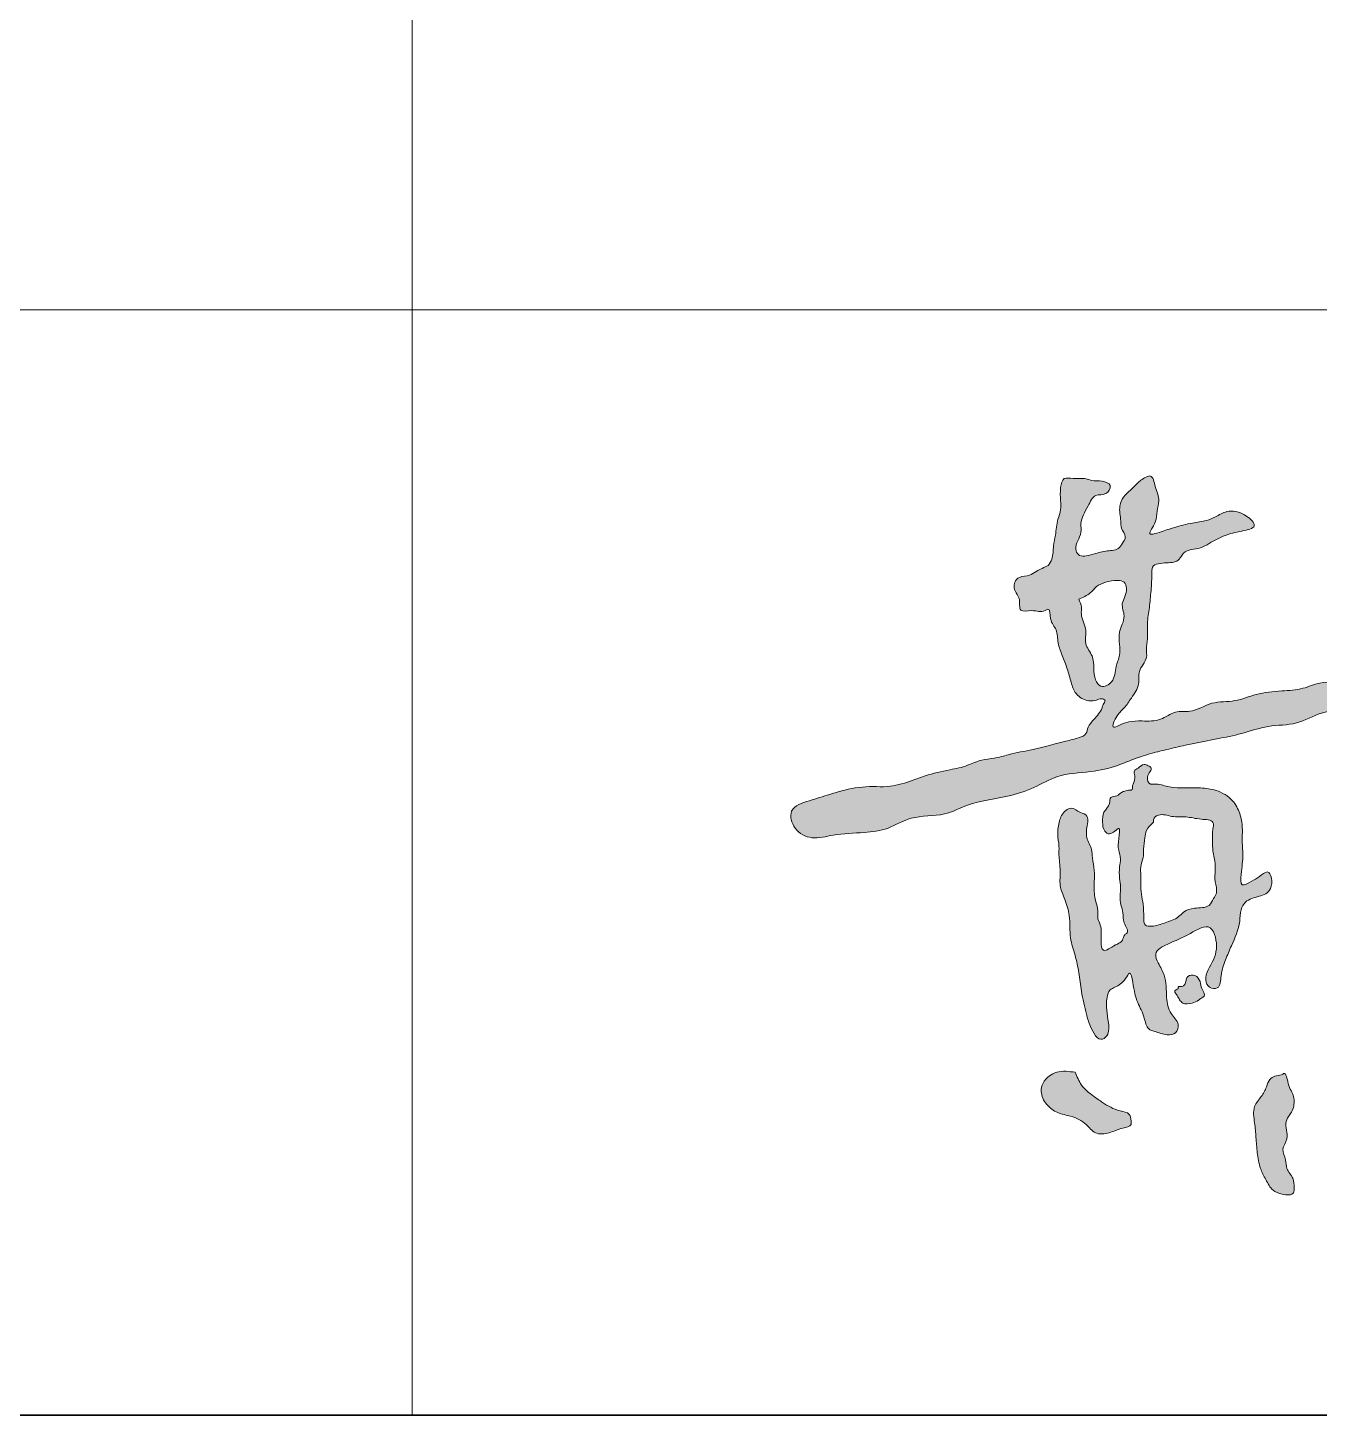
# Model space of a CAD drawing. Extents: x 3968514 to 5230306, y -516551 to -228246.
# Drawn here: x 4218273 to 4219442, y -351453 to -350198 of the extents above; entities that cross this region are included whole.
import ezdxf

# ---------------------------------------------------------------- set-up
doc = ezdxf.new("R2010")
doc.units = 0
doc.header["$LTSCALE"] = 1000
doc.header["$MEASUREMENT"] = 0
doc.layers.add('AXIS', color=3, linetype='Continuous', lineweight=15)
doc.layers.add('FRAME', color=3, linetype='Continuous', lineweight=18)

# ---------------------------------------------------------------- blocks, each defined once
blk = doc.blocks.new('FWEFS')
h = blk.add_hatch(color=7)
h.dxf.hatch_style = 1
edge = h.paths.add_edge_path()
edge.add_spline(control_points=[(1917790.2, -2261802.2), (1917786.5, -2261803.8), (1917780.7, -2261806.3), (1917772.8, -2261811.8), (1917765.8, -2261811.5), (1917759.2, -2261815.9), (1917758.6, -2261825.1), (1917765.7, -2261831.7), (1917762.4, -2261845.4), (1917776.9, -2261841.3), (1917784.3, -2261845.3), (1917792.1, -2261839.6), (1917791.1, -2261853.1), (1917798.7, -2261859.6), (1917798.4, -2261872.5), (1917803, -2261883.7), (1917807.5, -2261895.5), (1917810.7, -2261907.3), (1917814.5, -2261919.4), (1917824.7, -2261925.2), (1917833.3, -2261924.5), (1917837.6, -2261922), (1917843.1, -2261923.9), (1917839.4, -2261927.6), (1917838.9, -2261932), (1917835.7, -2261936.5), (1917831.2, -2261942), (1917825.8, -2261947.1), (1917825.2, -2261955.2), (1917816.2, -2261958.6), (1917800.5, -2261962.2), (1917779, -2261968.5), (1917757.1, -2261972), (1917742, -2261976.9), (1917729, -2261977.3), (1917716.6, -2261983.9), (1917699, -2261987.2), (1917681.4, -2261991.1), (1917663.2, -2261998.2), (1917647.3, -2262002.8), (1917627.3, -2262001.5), (1917609.7, -2262003.7), (1917590.7, -2262009.8), (1917575.1, -2262014.4), (1917554.1, -2262021.2), (1917559.9, -2262042.1), (1917576.9, -2262050.9), (1917598.5, -2262044.3), (1917621.5, -2262044.3), (1917645.9, -2262041.1), (1917667.8, -2262027.1), (1917694.4, -2262030.1), (1917721.3, -2262015.3), (1917749.7, -2262012.8), (1917776.8, -2262004), (1917799.9, -2261990.2), (1917826.9, -2261989.5), (1917850.3, -2261984.6), (1917868.5, -2261976.6), (1917884.6, -2261971.6), (1917901.8, -2261967.5), (1917920.9, -2261963.1), (1917942.3, -2261958.9), (1917966, -2261954.6), (1917989.2, -2261946), (1918014.9, -2261947), (1918038.3, -2261933), (1918064, -2261932.2), (1918089.4, -2261929.4), (1918110.2, -2261925.7), (1918130.7, -2261928.8), (1918142.2, -2261911.9), (1918135.6, -2261900.8), (1918127.5, -2261889.6), (1918121.3, -2261899.2), (1918110.9, -2261897.5), (1918099.6, -2261898.2), (1918087.8, -2261902.9), (1918075.4, -2261903.6), (1918058.4, -2261909), (1918039.4, -2261905.4), (1918019.8, -2261914.6), (1918000, -2261915.5), (1917979.1, -2261917.3), (1917959.1, -2261926.1), (1917937.6, -2261924.3), (1917921.5, -2261935.7), (1917904.2, -2261932.9), (1917891.7, -2261943.3), (1917876.7, -2261942.6), (1917863.5, -2261942.8), (1917856.1, -2261945.7), (1917846, -2261950.7), (1917852.5, -2261936.4), (1917859.4, -2261931.1), (1917866, -2261920.9), (1917873.4, -2261910.6), (1917870.6, -2261896.4), (1917880.3, -2261887.8), (1917878.5, -2261877.1), (1917880.4, -2261867.7), (1917879.3, -2261855.5), (1917881.6, -2261841.8), (1917883.1, -2261826.2), (1917884, -2261814), (1917883.6, -2261800.3), (1917897.2, -2261799.7), (1917908.5, -2261799), (1917913.3, -2261786.9), (1917926.3, -2261788), (1917937.7, -2261780.8), (1917950.3, -2261774.1), (1917962.7, -2261771.4), (1917981.5, -2261767.7), (1917969.3, -2261756.3), (1917960.9, -2261753), (1917950.4, -2261752.6), (1917942.4, -2261758), (1917932.1, -2261762.2), (1917919.5, -2261763.4), (1917905.8, -2261767.3), (1917895.1, -2261770.4), (1917877.1, -2261777), (1917888.8, -2261762.8), (1917887.9, -2261753.3), (1917891.7, -2261742), (1917886.9, -2261732.8), (1917884.7, -2261719.1), (1917875.3, -2261723.5), (1917870.2, -2261728.1), (1917864.2, -2261734.5), (1917857.7, -2261739.6), (1917853.6, -2261749.9), (1917856, -2261759.4), (1917855.8, -2261769.1), (1917861.5, -2261775.4), (1917857.4, -2261782), (1917852.8, -2261788.8), (1917841, -2261788.4), (1917830.6, -2261792.1), (1917818.1, -2261795.3), (1917812.7, -2261783.6), (1917821.3, -2261775.1), (1917818.5, -2261760.9), (1917825.6, -2261750.6), (1917831.3, -2261736.6), (1917842.5, -2261739.4), (1917849, -2261728.7), (1917838, -2261725), (1917830.5, -2261725.9), (1917821.7, -2261722.4), (1917813.8, -2261724.4), (1917803.2, -2261721.4), (1917800.7, -2261733.3), (1917801.3, -2261742), (1917802, -2261752), (1917797.9, -2261761.9), (1917797.2, -2261773.1), (1917794.4, -2261784.9), (1917794.8, -2261794.8), (1917791.5, -2261800.3), (1917790.2, -2261802.2)], knot_values=[0, 0, 0, 0, 24.366061, 38.189437, 56.537359, 63.530395, 83.986974, 99.616719, 120.989284, 140.525005, 164.922766, 170.379048, 188.122888, 210.657272, 234.565496, 258.462018, 284.424346, 309.872356, 332.066619, 358.287014, 372.511667, 381.588324, 388.651204, 397.0169, 403.114956, 415.941233, 428.809803, 446.336873, 458.715261, 472.853017, 497.672363, 558.956675, 604.775447, 631.164715, 653.796783, 681.137311, 714.122256, 760.305437, 789.14986, 831.846762, 857.449787, 909.053616, 937.40682, 975.877135, 1013.187957, 1044.226209, 1079.348961, 1118.05175, 1174.264502, 1218.203695, 1263.372696, 1324.701999, 1369.27271, 1443.036026, 1493.632269, 1539.447049, 1601.008372, 1651.860114, 1682.761253, 1719.700448, 1752.688512, 1788.787888, 1837.7444, 1883.563172, 1933.245405, 1984.849069, 2032.982367, 2091.139462, 2136.202259, 2186.038982, 2219.796733, 2251.264563, 2282.1412, 2299.14346, 2311.638131, 2334.266829, 2356.725695, 2380.025163, 2409.222672, 2430.572689, 2486.671633, 2518.553309, 2557.256099, 2604.098767, 2644.100099, 2685.981279, 2728.494651, 2754.147502, 2784.207193, 2817.964944, 2842.020519, 2860.748952, 2870.867759, 2892.611048, 2911.86865, 2933.618011, 2962.22022, 2984.656876, 3013.257647, 3027.644326, 3046.8919, 3070.869698, 3099.820582, 3130.358931, 3163.965985, 3176.853041, 3203.674741, 3226.971118, 3240.725897, 3272.607573, 3290.495417, 3322.692603, 3354.130147, 3378.498819, 3401.227139, 3422.028042, 3438.027523, 3460.936372, 3478.169039, 3504.217307, 3537.202575, 3558.967326, 3583.444136, 3606.334917, 3626.272151, 3645.718353, 3672.083398, 3693.533914, 3703.652721, 3724.136874, 3737.70728, 3755.802227, 3773.021479, 3800.242528, 3813.129584, 3830.347641, 3842.523603, 3855.015074, 3877.924181, 3904.313772, 3928.316206, 3939.042183, 3970.894818, 3986.879573, 4021.316883, 4045.303939, 4063.195265, 4079.656503, 4096.127327, 4115.394378, 4128.589173, 4149.39364, 4165.396334, 4182.614392, 4206.59219, 4222.576945, 4240.803655, 4269.974399, 4289.421914, 4313.611138, 4327.198539, 4327.198539, 4327.198539, 4327.198539], degree=3, periodic=0)
edge = h.paths.add_edge_path(flags=16)
edge.add_spline(control_points=[(1917817.7, -2261832.5), (1917821.5, -2261830.9), (1917827.8, -2261828.4), (1917833.6, -2261820.4), (1917842.6, -2261816.6), (1917851, -2261815), (1917862.1, -2261816.9), (1917860.9, -2261828.8), (1917855.5, -2261837.6), (1917861.3, -2261849.2), (1917853.4, -2261860.8), (1917854.7, -2261872.9), (1917855.6, -2261883.7), (1917850.2, -2261894.3), (1917850.9, -2261907), (1917838, -2261913.9), (1917831.7, -2261904.5), (1917831.4, -2261895), (1917831.1, -2261883.1), (1917822, -2261873.3), (1917826.2, -2261859.2), (1917819.1, -2261849.1), (1917820.8, -2261839.2), (1917818.8, -2261834.8), (1917817.7, -2261832.5)], knot_values=[0, 0, 0, 0, 23.754055, 39.676877, 57.661976, 80.420577, 92.135508, 117.905246, 131.640664, 154.374723, 184.407486, 206.912286, 226.200975, 248.067523, 276.554032, 297.469728, 312.296055, 333.43967, 356.172411, 381.339271, 405.451462, 435.483364, 448.34382, 463.594547, 463.594547, 463.594547, 463.594547], degree=3, periodic=0)
h = blk.add_hatch(color=7)
h.dxf.hatch_style = 1
edge = h.paths.add_edge_path(flags=16)
edge.add_spline(control_points=[(1917885.2, -2262034.6), (1917882.7, -2262036.8), (1917878.6, -2262040.6), (1917877.3, -2262049.6), (1917876.3, -2262057.7), (1917876.5, -2262066.7), (1917873.3, -2262074.4), (1917874.1, -2262082.5), (1917873.8, -2262090.7), (1917874.2, -2262099.4), (1917876.5, -2262109.6), (1917876.5, -2262118.3), (1917876.6, -2262128.4), (1917886.6, -2262128.7), (1917895.8, -2262125.2), (1917906.7, -2262121.9), (1917913.4, -2262114.2), (1917923.1, -2262111.1), (1917935.4, -2262112.5), (1917939.3, -2262103.8), (1917943.8, -2262097.2), (1917940.4, -2262087.9), (1917941.3, -2262079.5), (1917941.4, -2262070), (1917939, -2262061.8), (1917938.6, -2262050.8), (1917938.7, -2262042.9), (1917940.7, -2262031.8), (1917926.4, -2262032.1), (1917915.5, -2262028.7), (1917902, -2262030.2), (1917892.2, -2262025.7), (1917884.9, -2262030.6), (1917885.7, -2262033.6), (1917885.3, -2262034.4), (1917885.2, -2262034.6)], knot_values=[0, 0, 0, 0, 18.800432, 32.398879, 52.882942, 68.203252, 86.003599, 101.289777, 116.577287, 134.949685, 153.547065, 178.027893, 191.625616, 203.032424, 228.26883, 255.197768, 267.477231, 288.132021, 315.142608, 329.846752, 341.243158, 361.727541, 383.129256, 392.30123, 418.104863, 434.442098, 456.886206, 469.115948, 491.396085, 519.240489, 544.767449, 569.336593, 581.115889, 584.870902, 586.41998, 586.41998, 586.41998, 586.41998], degree=3, periodic=0)
edge = h.paths.add_edge_path()
edge.add_spline(control_points=[(1917800.4, -2262033), (1917799.5, -2262037), (1917797.8, -2262044.7), (1917800.3, -2262055), (1917799.4, -2262066), (1917801.8, -2262077.7), (1917799.8, -2262091.7), (1917805.5, -2262104.7), (1917810.6, -2262120.3), (1917808.8, -2262137.9), (1917814.7, -2262154.6), (1917818.2, -2262170.6), (1917819.9, -2262188.5), (1917824.1, -2262205.3), (1917827.7, -2262219.5), (1917836.6, -2262234.9), (1917845.9, -2262224.9), (1917844, -2262211.2), (1917841.7, -2262198.4), (1917844.9, -2262185.9), (1917853.1, -2262182.6), (1917858.8, -2262179), (1917864.5, -2262167.5), (1917867.7, -2262185.4), (1917869.7, -2262196), (1917877.4, -2262209.4), (1917878.8, -2262221.4), (1917888.5, -2262224.2), (1917896, -2262227.1), (1917906.5, -2262226.2), (1917909.4, -2262215.1), (1917899.1, -2262207.2), (1917896.6, -2262191.1), (1917897.2, -2262174.6), (1917890.3, -2262163.2), (1917884.8, -2262151.2), (1917902.3, -2262142.5), (1917915.7, -2262137.4), (1917936.3, -2262124.3), (1917943.5, -2262142.5), (1917941.9, -2262158.9), (1917930.1, -2262172.7), (1917935.1, -2262184.7), (1917946.3, -2262185.6), (1917946, -2262170.9), (1917950.4, -2262159.3), (1917956.9, -2262143), (1917964.2, -2262128.4), (1917963.5, -2262114.2), (1917969.1, -2262104.2), (1917980.6, -2262101.7), (1917994.7, -2262096.9), (1917991.4, -2262074.6), (1917980.8, -2262084.3), (1917974.7, -2262087.4), (1917963.6, -2262094.1), (1917964.8, -2262076.7), (1917967, -2262066.3), (1917965.3, -2262051.7), (1917966.3, -2262039.4), (1917964, -2262026.2), (1917957.2, -2262012.8), (1917943.3, -2262005), (1917926.8, -2262002.7), (1917912.2, -2262003.6), (1917898.1, -2262002.8), (1917889.5, -2261999), (1917881.4, -2262000.6), (1917877.6, -2261992.3), (1917885.8, -2261985.8), (1917880.3, -2261983), (1917876, -2261980.9), (1917872.4, -2261985.3), (1917866.9, -2261987.4), (1917869.4, -2261993.3), (1917867.6, -2261998.1), (1917866.2, -2262001.8), (1917866.6, -2262005.3), (1917862.8, -2262005.2), (1917859.9, -2262005.9), (1917855.7, -2262007.4), (1917852.7, -2262011.2), (1917845.5, -2262010.6), (1917846.5, -2262019.4), (1917839.3, -2262024.5), (1917839.2, -2262034), (1917839.7, -2262041.6), (1917847, -2262047.3), (1917856.1, -2262034.9), (1917853.5, -2262051), (1917853.1, -2262058.5), (1917856.4, -2262067.2), (1917854.2, -2262075.7), (1917854.4, -2262084.4), (1917856, -2262093.1), (1917854.8, -2262101.1), (1917855.6, -2262108.8), (1917858.4, -2262116.9), (1917857.2, -2262125.1), (1917864.2, -2262133.5), (1917858.1, -2262136.4), (1917858.2, -2262141.9), (1917851.8, -2262144.8), (1917847.1, -2262147.6), (1917836.9, -2262153.7), (1917838.4, -2262136.4), (1917837.8, -2262127.6), (1917834.3, -2262121.4), (1917836, -2262113.1), (1917832.5, -2262105.2), (1917831.6, -2262096.2), (1917831.8, -2262087.6), (1917832.3, -2262077.4), (1917829.9, -2262067.9), (1917829.9, -2262057.6), (1917823.5, -2262048.1), (1917825.3, -2262038.1), (1917826.7, -2262027.8), (1917818.1, -2262025.6), (1917810.6, -2262018.9), (1917802.4, -2262026.4), (1917800.9, -2262031.4), (1917800.4, -2262033)], knot_values=[0, 0, 0, 0, 24.583409, 46.724472, 61.789768, 90.855243, 117.508921, 144.266067, 174.355878, 214.982208, 247.309173, 279.363824, 313.290273, 356.029376, 379.121821, 411.109472, 424.226797, 445.119192, 490.374613, 505.442505, 514.79431, 540.331693, 551.92501, 569.155285, 607.382927, 637.518712, 658.827142, 670.251808, 694.166648, 709.645675, 725.408697, 748.880962, 778.969491, 819.795479, 844.16267, 861.037692, 888.207866, 934.387628, 971.831671, 991.537891, 1032.248304, 1071.859167, 1086.382054, 1100.353418, 1123.446832, 1153.534494, 1181.084883, 1227.633585, 1248.622411, 1264.726779, 1291.227712, 1316.316101, 1347.001411, 1363.113016, 1380.814865, 1398.061305, 1416.748156, 1453.097861, 1475.147532, 1501.80121, 1527.716214, 1554.174769, 1589.581901, 1617.808409, 1653.770278, 1677.087913, 1701.890632, 1708.849024, 1722.854399, 1741.173586, 1747.18631, 1755.099242, 1767.82518, 1776.162542, 1785.364262, 1798.926929, 1805.797579, 1810.866086, 1815.1171, 1824.443179, 1830.792838, 1840.970082, 1852.314564, 1863.430713, 1882.158497, 1899.833073, 1917.010735, 1926.734632, 1946.074141, 1964.403451, 1985.231668, 2001.409792, 2015.670819, 2037.332005, 2053.250051, 2068.269419, 2085.016075, 2099.566828, 2118.06635, 2137.066513, 2142.406396, 2153.237669, 2164.578909, 2179.885816, 2189.96046, 2223.130915, 2236.565044, 2248.952873, 2263.116007, 2285.349028, 2298.783157, 2317.112467, 2337.107715, 2359.847923, 2374.937838, 2398.149252, 2423.15761, 2437.345376, 2450.790971, 2469.079539, 2491.088826, 2501.117657, 2501.117657, 2501.117657, 2501.117657], degree=3, periodic=0)
h = blk.add_hatch(color=256)
h.dxf.hatch_style = 1
edge = h.paths.add_edge_path()
edge.add_spline(control_points=[(1917907.7, -2262184.9), (1917906.4, -2262185.5), (1917903.3, -2262186.9), (1917907.3, -2262191.2), (1917908.7, -2262194.9), (1917912.8, -2262199.5), (1917919.8, -2262198.2), (1917925.4, -2262196.3), (1917928.4, -2262193.4), (1917933.4, -2262191.3), (1917928.3, -2262184.8), (1917928.1, -2262178.4), (1917923.9, -2262171.9), (1917915.1, -2262172.9), (1917914.8, -2262179.2), (1917912.3, -2262183.8), (1917907.4, -2262182.3), (1917907.7, -2262184.4), (1917907.7, -2262184.9)], knot_values=[0, 0, 0, 0, 3.616504, 8.313823, 12.640571, 16.800569, 25.211706, 31.616756, 34.307974, 37.924478, 44.966477, 51.488406, 58.64619, 65.009464, 71.796968, 75.080233, 79.36722, 80.627984, 80.627984, 80.627984, 80.627984], degree=3, periodic=0)
h = blk.add_hatch(color=7)
h.dxf.hatch_style = 1
edge = h.paths.add_edge_path()
edge.add_spline(control_points=[(1917814.5, -2262260.5), (1917816.2, -2262264.6), (1917819.7, -2262273.3), (1917829.8, -2262281.3), (1917841.4, -2262289.4), (1917851.5, -2262295.3), (1917864.2, -2262296.8), (1917865, -2262303.5), (1917865.8, -2262309.8), (1917854.8, -2262311), (1917846.3, -2262315.8), (1917832.1, -2262317.4), (1917824, -2262305.6), (1917811.8, -2262300.1), (1917798.3, -2262297.9), (1917788, -2262290.2), (1917782.7, -2262279.7), (1917785, -2262269.8), (1917790.6, -2262263.7), (1917800.6, -2262258.6), (1917808.8, -2262259.8), (1917814.5, -2262260.5)], knot_values=[0, 0, 0, 0, 25.953117, 55.300005, 75.549062, 110.430246, 128.303441, 140.372519, 147.003006, 163.344258, 189.581025, 214.473747, 236.789157, 268.704318, 292.866169, 317.748872, 343.003324, 358.288518, 375.917301, 390.758621, 423.949989, 423.949989, 423.949989, 423.949989], degree=3, periodic=0)
h = blk.add_hatch(color=7)
h.dxf.hatch_style = 1
edge = h.paths.add_edge_path()
edge.add_spline(control_points=[(1918001.3, -2262262.9), (1917997.1, -2262263.6), (1917990.3, -2262264.7), (1917987.5, -2262274.8), (1917983.2, -2262282.8), (1917974.5, -2262292.1), (1917977.1, -2262306), (1917978.1, -2262319.6), (1917979.1, -2262333.5), (1917981.2, -2262346.7), (1917987, -2262357.6), (1917992.3, -2262367.7), (1918001.5, -2262371.1), (1918012.7, -2262372.3), (1918012.7, -2262363.5), (1918012.6, -2262355.6), (1918005, -2262348.7), (1918005.7, -2262339), (1918000.3, -2262330), (1918009.2, -2262319.3), (1918003.1, -2262307.7), (1918008.4, -2262299.3), (1918012.8, -2262292.7), (1918013.1, -2262281), (1918007, -2262273.9), (1918005.5, -2262259.6), (1918002, -2262262.4), (1918001.3, -2262262.9)], knot_values=[0, 0, 0, 0, 23.039808, 37.4425, 57.706814, 79.199151, 108.993095, 135.321222, 162.835849, 192.053, 214.449029, 237.596213, 255.765841, 276.189152, 284.616929, 302.652196, 323.50622, 339.181612, 358.838197, 379.205163, 410.214279, 423.542142, 435.81546, 458.490019, 484.165836, 503.896705, 508.19774, 508.19774, 508.19774, 508.19774], degree=3, periodic=0)
at = {"color": 7}
for points, knots in [([(1917790.2, -2261802.2, -49.4), (1917786.5, -2261803.8, -49.4), (1917780.7, -2261806.3, -49.4), (1917772.8, -2261811.8, -49.4), (1917765.8, -2261811.5, -49.4), (1917759.2, -2261815.9, -49.4), (1917758.6, -2261825.1, -49.4), (1917765.7, -2261831.7, -49.4), (1917762.4, -2261845.4, -49.4), (1917776.9, -2261841.3, -49.4), (1917784.3, -2261845.3, -49.4), (1917792.1, -2261839.6, -49.4), (1917791.1, -2261853.1, -49.4), (1917798.7, -2261859.6, -49.4), (1917798.4, -2261872.5, -49.4), (1917803, -2261883.7, -49.4), (1917807.5, -2261895.5, -49.4), (1917810.7, -2261907.3, -49.4), (1917814.5, -2261919.4, -49.4), (1917824.7, -2261925.2, -49.4), (1917833.3, -2261924.5, -49.4), (1917837.6, -2261922, -49.4), (1917843.1, -2261923.9, -49.4), (1917839.4, -2261927.6, -49.4), (1917838.9, -2261932, -49.4), (1917835.7, -2261936.5, -49.4), (1917831.2, -2261942, -49.4), (1917825.8, -2261947.1, -49.4), (1917825.2, -2261955.2, -49.4), (1917816.2, -2261958.6, -49.4), (1917800.5, -2261962.2, -49.4), (1917779, -2261968.5, -49.4), (1917757.1, -2261972, -49.4), (1917742, -2261976.9, -49.4), (1917729, -2261977.3, -49.4), (1917716.6, -2261983.9, -49.4), (1917699, -2261987.2, -49.4), (1917681.4, -2261991.1, -49.4), (1917663.2, -2261998.2, -49.4), (1917647.3, -2262002.8, -49.4), (1917627.3, -2262001.5, -49.4), (1917609.7, -2262003.7, -49.4), (1917590.7, -2262009.8, -49.4), (1917575.1, -2262014.4, -49.4), (1917554.1, -2262021.2, -49.4), (1917559.9, -2262042.1, -49.4), (1917576.9, -2262050.9, -49.4), (1917598.5, -2262044.3, -49.4), (1917621.5, -2262044.3, -49.4), (1917645.9, -2262041.1, -49.4), (1917667.8, -2262027.1, -49.4), (1917694.4, -2262030.1, -49.4), (1917721.3, -2262015.3, -49.4), (1917749.7, -2262012.8, -49.4), (1917776.8, -2262004, -49.4), (1917799.9, -2261990.2, -49.4), (1917826.9, -2261989.5, -49.4), (1917850.3, -2261984.6, -49.4), (1917868.5, -2261976.6, -49.4), (1917884.6, -2261971.6, -49.4), (1917901.8, -2261967.5, -49.4), (1917920.9, -2261963.1, -49.4), (1917942.3, -2261958.9, -49.4), (1917966, -2261954.6, -49.4), (1917989.2, -2261946, -49.4), (1918014.9, -2261947, -49.4), (1918038.3, -2261933, -49.4), (1918064, -2261932.2, -49.4), (1918089.4, -2261929.4, -49.4), (1918110.2, -2261925.7, -49.4), (1918130.7, -2261928.8, -49.4), (1918142.2, -2261911.9, -49.4), (1918135.6, -2261900.8, -49.4), (1918127.5, -2261889.6, -49.4), (1918121.3, -2261899.2, -49.4), (1918110.9, -2261897.5, -49.4), (1918099.6, -2261898.2, -49.4), (1918087.8, -2261902.9, -49.4), (1918075.4, -2261903.6, -49.4), (1918058.4, -2261909, -49.4), (1918039.4, -2261905.4, -49.4), (1918019.8, -2261914.6, -49.4), (1918000, -2261915.5, -49.4), (1917979.1, -2261917.3, -49.4), (1917959.1, -2261926.1, -49.4), (1917937.6, -2261924.3, -49.4), (1917921.5, -2261935.7, -49.4), (1917904.2, -2261932.9, -49.4), (1917891.7, -2261943.3, -49.4), (1917876.7, -2261942.6, -49.4), (1917863.5, -2261942.8, -49.4), (1917856.1, -2261945.7, -49.4), (1917846, -2261950.7, -49.4), (1917852.5, -2261936.4, -49.4), (1917859.4, -2261931.1, -49.4), (1917866, -2261920.9, -49.4), (1917873.4, -2261910.6, -49.4), (1917870.6, -2261896.4, -49.4), (1917880.3, -2261887.8, -49.4), (1917878.5, -2261877.1, -49.4), (1917880.4, -2261867.7, -49.4), (1917879.3, -2261855.5, -49.4), (1917881.6, -2261841.8, -49.4), (1917883.1, -2261826.2, -49.4), (1917884, -2261814, -49.4), (1917883.6, -2261800.3, -49.4), (1917897.2, -2261799.7, -49.4), (1917908.5, -2261799, -49.4), (1917913.3, -2261786.9, -49.4), (1917926.3, -2261788, -49.4), (1917937.7, -2261780.8, -49.4), (1917950.3, -2261774.1, -49.4), (1917962.7, -2261771.4, -49.4), (1917981.5, -2261767.7, -49.4), (1917969.3, -2261756.3, -49.4), (1917960.9, -2261753, -49.4), (1917950.4, -2261752.6, -49.4), (1917942.4, -2261758, -49.4), (1917932.1, -2261762.2, -49.4), (1917919.5, -2261763.4, -49.4), (1917905.8, -2261767.3, -49.4), (1917895.1, -2261770.4, -49.4), (1917877.1, -2261777, -49.4), (1917888.8, -2261762.8, -49.4), (1917887.9, -2261753.3, -49.4), (1917891.7, -2261742, -49.4), (1917886.9, -2261732.8, -49.4), (1917884.7, -2261719.1, -49.4), (1917875.3, -2261723.5, -49.4), (1917870.2, -2261728.1, -49.4), (1917864.2, -2261734.5, -49.4), (1917857.7, -2261739.6, -49.4), (1917853.6, -2261749.9, -49.4), (1917856, -2261759.4, -49.4), (1917855.8, -2261769.1, -49.4), (1917861.5, -2261775.4, -49.4), (1917857.4, -2261782, -49.4), (1917852.8, -2261788.8, -49.4), (1917841, -2261788.4, -49.4), (1917830.6, -2261792.1, -49.4), (1917818.1, -2261795.3, -49.4), (1917812.7, -2261783.6, -49.4), (1917821.3, -2261775.1, -49.4), (1917818.5, -2261760.9, -49.4), (1917825.6, -2261750.6, -49.4), (1917831.3, -2261736.6, -49.4), (1917842.5, -2261739.4, -49.4), (1917849, -2261728.7, -49.4), (1917838, -2261725, -49.4), (1917830.5, -2261725.9, -49.4), (1917821.7, -2261722.4, -49.4), (1917813.8, -2261724.4, -49.4), (1917803.2, -2261721.4, -49.4), (1917800.7, -2261733.3, -49.4), (1917801.3, -2261742, -49.4), (1917802, -2261752, -49.4), (1917797.9, -2261761.9, -49.4), (1917797.2, -2261773.1, -49.4), (1917794.4, -2261784.9, -49.4), (1917794.8, -2261794.8, -49.4), (1917791.5, -2261800.3, -49.4), (1917790.2, -2261802.2, -49.4)], [0, 0, 0, 0, 12.183031, 19.094718, 28.26868, 31.765198, 41.993487, 49.808359, 60.494642, 70.262502, 82.461383, 85.189524, 94.061444, 105.328636, 117.282748, 129.231009, 142.212173, 154.936178, 166.033309, 179.143507, 186.255833, 190.794162, 194.325602, 198.50845, 201.557478, 207.970616, 214.404901, 223.168437, 229.35763, 236.426508, 248.836181, 279.478337, 302.387724, 315.582358, 326.898391, 340.568655, 357.061128, 380.152719, 394.57493, 415.923381, 428.724894, 454.526808, 468.70341, 487.938568, 506.593978, 522.113105, 539.67448, 559.025875, 587.132251, 609.101848, 631.686348, 662.350999, 684.636355, 721.518013, 746.816134, 769.723525, 800.504186, 825.930057, 841.380626, 859.850224, 876.344256, 894.393944, 918.8722, 941.781586, 966.622703, 992.424535, 1016.491183, 1045.569731, 1068.10113, 1093.019491, 1109.898366, 1125.632281, 1141.0706, 1149.57173, 1155.819065, 1167.133414, 1178.362848, 1190.012581, 1204.611336, 1215.286345, 1243.335817, 1259.276655, 1278.628049, 1302.049383, 1322.050049, 1342.99064, 1364.247326, 1377.073751, 1392.103597, 1408.982472, 1421.010259, 1430.374476, 1435.43388, 1446.305524, 1455.934325, 1466.809005, 1481.11011, 1492.328438, 1506.628823, 1513.822163, 1523.44595, 1535.434849, 1549.910291, 1565.179465, 1581.982992, 1588.42652, 1601.837371, 1613.485559, 1620.362948, 1636.303786, 1645.247708, 1661.346302, 1677.065074, 1689.249409, 1700.61357, 1711.014021, 1719.013761, 1730.468186, 1739.084519, 1752.108654, 1768.601287, 1779.483663, 1791.722068, 1803.167458, 1813.136075, 1822.859177, 1836.041699, 1846.766957, 1851.826361, 1862.068437, 1868.85364, 1877.901113, 1886.510739, 1900.121264, 1906.564792, 1915.173821, 1921.261801, 1927.507537, 1938.962091, 1952.156886, 1964.158103, 1969.521091, 1985.447409, 1993.439787, 2010.658441, 2022.651969, 2031.597632, 2039.828252, 2048.063664, 2057.697189, 2064.294587, 2074.69682, 2082.698167, 2091.307196, 2103.296095, 2111.288472, 2120.401828, 2134.987199, 2144.710957, 2156.805569, 2163.599269, 2163.599269, 2163.599269, 2163.599269]), ([(1917817.7, -2261832.5, -49.4), (1917821.5, -2261830.9, -49.4), (1917827.8, -2261828.4, -49.4), (1917833.6, -2261820.4, -49.4), (1917842.6, -2261816.6, -49.4), (1917851, -2261815, -49.4), (1917862.1, -2261816.9, -49.4), (1917860.9, -2261828.8, -49.4), (1917855.5, -2261837.6, -49.4), (1917861.3, -2261849.2, -49.4), (1917853.4, -2261860.8, -49.4), (1917854.7, -2261872.9, -49.4), (1917855.6, -2261883.7, -49.4), (1917850.2, -2261894.3, -49.4), (1917850.9, -2261907, -49.4), (1917838, -2261913.9, -49.4), (1917831.7, -2261904.5, -49.4), (1917831.4, -2261895, -49.4), (1917831.1, -2261883.1, -49.4), (1917822, -2261873.3, -49.4), (1917826.2, -2261859.2, -49.4), (1917819.1, -2261849.1, -49.4), (1917820.8, -2261839.2, -49.4), (1917818.8, -2261834.8, -49.4), (1917817.7, -2261832.5, -49.4)], [0, 0, 0, 0, 11.877027, 19.838439, 28.830988, 40.210289, 46.067754, 58.952623, 65.820332, 77.187362, 92.203743, 103.456143, 113.100487, 124.033761, 138.277016, 148.734864, 156.148028, 166.719835, 178.086206, 190.669635, 202.725731, 217.741682, 224.17191, 231.797274, 231.797274, 231.797274, 231.797274]), ([(1917800.4, -2262033, -49.4), (1917799.5, -2262037, -49.4), (1917797.8, -2262044.7, -49.4), (1917800.3, -2262055, -49.4), (1917799.4, -2262066, -49.4), (1917801.8, -2262077.7, -49.4), (1917799.8, -2262091.7, -49.4), (1917805.5, -2262104.7, -49.4), (1917810.6, -2262120.3, -49.4), (1917808.8, -2262137.9, -49.4), (1917814.7, -2262154.6, -49.4), (1917818.2, -2262170.6, -49.4), (1917819.9, -2262188.5, -49.4), (1917824.1, -2262205.3, -49.4), (1917827.7, -2262219.5, -49.4), (1917836.6, -2262234.9, -49.4), (1917845.9, -2262224.9, -49.4), (1917844, -2262211.2, -49.4), (1917841.7, -2262198.4, -49.4), (1917844.9, -2262185.9, -49.4), (1917853.1, -2262182.6, -49.4), (1917858.8, -2262179, -49.4), (1917864.5, -2262167.5, -49.4), (1917867.7, -2262185.4, -49.4), (1917869.7, -2262196, -49.4), (1917877.4, -2262209.4, -49.4), (1917878.8, -2262221.4, -49.4), (1917888.5, -2262224.2, -49.4), (1917896, -2262227.1, -49.4), (1917906.5, -2262226.2, -49.4), (1917909.4, -2262215.1, -49.4), (1917899.1, -2262207.2, -49.4), (1917896.6, -2262191.1, -49.4), (1917897.2, -2262174.6, -49.4), (1917890.3, -2262163.2, -49.4), (1917884.8, -2262151.2, -49.4), (1917902.3, -2262142.5, -49.4), (1917915.7, -2262137.4, -49.4), (1917936.3, -2262124.3, -49.4), (1917943.5, -2262142.5, -49.4), (1917941.9, -2262158.9, -49.4), (1917930.1, -2262172.7, -49.4), (1917935.1, -2262184.7, -49.4), (1917946.3, -2262185.6, -49.4), (1917946, -2262170.9, -49.4), (1917950.4, -2262159.3, -49.4), (1917956.9, -2262143, -49.4), (1917964.2, -2262128.4, -49.4), (1917963.5, -2262114.2, -49.4), (1917969.1, -2262104.2, -49.4), (1917980.6, -2262101.7, -49.4), (1917994.7, -2262096.9, -49.4), (1917991.4, -2262074.6, -49.4), (1917980.8, -2262084.3, -49.4), (1917974.7, -2262087.4, -49.4), (1917963.6, -2262094.1, -49.4), (1917964.8, -2262076.7, -49.4), (1917967, -2262066.3, -49.4), (1917965.3, -2262051.7, -49.4), (1917966.3, -2262039.4, -49.4), (1917964, -2262026.2, -49.4), (1917957.2, -2262012.8, -49.4), (1917943.3, -2262005, -49.4), (1917926.8, -2262002.7, -49.4), (1917912.2, -2262003.6, -49.4), (1917898.1, -2262002.8, -49.4), (1917889.5, -2261999, -49.4), (1917881.4, -2262000.6, -49.4), (1917877.6, -2261992.3, -49.4), (1917885.8, -2261985.8, -49.4), (1917880.3, -2261983, -49.4), (1917876, -2261980.9, -49.4), (1917872.4, -2261985.3, -49.4), (1917866.9, -2261987.4, -49.4), (1917869.4, -2261993.3, -49.4), (1917867.6, -2261998.1, -49.4), (1917866.2, -2262001.8, -49.4), (1917866.6, -2262005.3, -49.4), (1917862.8, -2262005.2, -49.4), (1917859.9, -2262005.9, -49.4), (1917855.7, -2262007.4, -49.4), (1917852.7, -2262011.2, -49.4), (1917845.5, -2262010.6, -49.4), (1917846.5, -2262019.4, -49.4), (1917839.3, -2262024.5, -49.4), (1917839.2, -2262034, -49.4), (1917839.7, -2262041.6, -49.4), (1917847, -2262047.3, -49.4), (1917856.1, -2262034.9, -49.4), (1917853.5, -2262051, -49.4), (1917853.1, -2262058.5, -49.4), (1917856.4, -2262067.2, -49.4), (1917854.2, -2262075.7, -49.4), (1917854.4, -2262084.4, -49.4), (1917856, -2262093.1, -49.4), (1917854.8, -2262101.1, -49.4), (1917855.6, -2262108.8, -49.4), (1917858.4, -2262116.9, -49.4), (1917857.2, -2262125.1, -49.4), (1917864.2, -2262133.5, -49.4), (1917858.1, -2262136.4, -49.4), (1917858.2, -2262141.9, -49.4), (1917851.8, -2262144.8, -49.4), (1917847.1, -2262147.6, -49.4), (1917836.9, -2262153.7, -49.4), (1917838.4, -2262136.4, -49.4), (1917837.8, -2262127.6, -49.4), (1917834.3, -2262121.4, -49.4), (1917836, -2262113.1, -49.4), (1917832.5, -2262105.2, -49.4), (1917831.6, -2262096.2, -49.4), (1917831.8, -2262087.6, -49.4), (1917832.3, -2262077.4, -49.4), (1917829.9, -2262067.9, -49.4), (1917829.9, -2262057.6, -49.4), (1917823.5, -2262048.1, -49.4), (1917825.3, -2262038.1, -49.4), (1917826.7, -2262027.8, -49.4), (1917818.1, -2262025.6, -49.4), (1917810.6, -2262018.9, -49.4), (1917802.4, -2262026.4, -49.4), (1917800.9, -2262031.4, -49.4), (1917800.4, -2262033, -49.4)], [0, 0, 0, 0, 12.291704, 23.362236, 30.894884, 45.427622, 58.754461, 72.133034, 87.177939, 107.491104, 123.654586, 139.681912, 156.645137, 178.014688, 189.56091, 205.554736, 212.113398, 222.559596, 245.187306, 252.721253, 257.397155, 270.165847, 275.962505, 284.577643, 303.691464, 318.759356, 329.413571, 335.125904, 347.083324, 354.822838, 362.704348, 374.440481, 389.484746, 409.89774, 422.081335, 430.518846, 444.103933, 467.193814, 485.915835, 495.768946, 516.124152, 535.929584, 543.191027, 550.176709, 561.723416, 576.767247, 590.542442, 613.816792, 624.311205, 632.36339, 645.613856, 658.15805, 673.500705, 681.556508, 690.407433, 699.030652, 708.374078, 726.54893, 737.573766, 750.900605, 763.858107, 777.087385, 794.790951, 808.904205, 826.885139, 838.543956, 850.945316, 854.424512, 861.4272, 870.586793, 873.593155, 877.549621, 883.91259, 888.081271, 892.682131, 899.463464, 902.89879, 905.433043, 907.55855, 912.22159, 915.396419, 920.485041, 926.157282, 931.715357, 941.079248, 949.916536, 958.505367, 963.367316, 973.03707, 982.201725, 992.615834, 1000.704896, 1007.83541, 1018.666003, 1026.625025, 1034.13471, 1042.508037, 1049.783414, 1059.033175, 1068.533256, 1071.203198, 1076.618835, 1082.289455, 1089.942908, 1094.98023, 1111.565458, 1118.282522, 1124.476436, 1131.558004, 1142.674514, 1149.391578, 1158.556234, 1168.553858, 1179.923962, 1187.468919, 1199.074626, 1211.578805, 1218.672688, 1225.395485, 1234.53977, 1245.544413, 1250.558829, 1250.558829, 1250.558829, 1250.558829]), ([(1917885.2, -2262034.6, -49.4), (1917882.7, -2262036.8, -49.4), (1917878.6, -2262040.6, -49.4), (1917877.3, -2262049.6, -49.4), (1917876.3, -2262057.7, -49.4), (1917876.5, -2262066.7, -49.4), (1917873.3, -2262074.4, -49.4), (1917874.1, -2262082.5, -49.4), (1917873.8, -2262090.7, -49.4), (1917874.2, -2262099.4, -49.4), (1917876.5, -2262109.6, -49.4), (1917876.5, -2262118.3, -49.4), (1917876.6, -2262128.4, -49.4), (1917886.6, -2262128.7, -49.4), (1917895.8, -2262125.2, -49.4), (1917906.7, -2262121.9, -49.4), (1917913.4, -2262114.2, -49.4), (1917923.1, -2262111.1, -49.4), (1917935.4, -2262112.5, -49.4), (1917939.3, -2262103.8, -49.4), (1917943.8, -2262097.2, -49.4), (1917940.4, -2262087.9, -49.4), (1917941.3, -2262079.5, -49.4), (1917941.4, -2262070, -49.4), (1917939, -2262061.8, -49.4), (1917938.6, -2262050.8, -49.4), (1917938.7, -2262042.9, -49.4), (1917940.7, -2262031.8, -49.4), (1917926.4, -2262032.1, -49.4), (1917915.5, -2262028.7, -49.4), (1917902, -2262030.2, -49.4), (1917892.2, -2262025.7, -49.4), (1917884.9, -2262030.6, -49.4), (1917885.7, -2262033.6, -49.4), (1917885.3, -2262034.4, -49.4), (1917885.2, -2262034.6, -49.4)], [0, 0, 0, 0, 9.400216, 16.199439, 26.441471, 34.101626, 43.001799, 50.644889, 58.288643, 67.474842, 76.773532, 89.013946, 95.812808, 101.516212, 114.134415, 127.598884, 133.738615, 144.066011, 157.571304, 164.923376, 170.621579, 180.863771, 191.564628, 196.150615, 209.052431, 217.221049, 228.443103, 234.557974, 245.698043, 259.620244, 272.383725, 284.668296, 290.557944, 292.435451, 293.20999, 293.20999, 293.20999, 293.20999]), ([(1917907.7, -2262184.9, -49.4), (1917906.4, -2262185.5, -49.4), (1917903.3, -2262186.9, -49.4), (1917907.3, -2262191.2, -49.4), (1917908.7, -2262194.9, -49.4), (1917912.8, -2262199.5, -49.4), (1917919.8, -2262198.2, -49.4), (1917925.4, -2262196.3, -49.4), (1917928.4, -2262193.4, -49.4), (1917933.4, -2262191.3, -49.4), (1917928.3, -2262184.8, -49.4), (1917928.1, -2262178.4, -49.4), (1917923.9, -2262171.9, -49.4), (1917915.1, -2262172.9, -49.4), (1917914.8, -2262179.2, -49.4), (1917912.3, -2262183.8, -49.4), (1917907.4, -2262182.3, -49.4), (1917907.7, -2262184.4, -49.4), (1917907.7, -2262184.9, -49.4)], [0, 0, 0, 0, 3.616504, 8.313823, 12.640571, 16.800569, 25.211706, 31.616756, 34.307974, 37.924478, 44.966477, 51.488406, 58.64619, 65.009464, 71.796968, 75.080233, 79.36722, 80.627984, 80.627984, 80.627984, 80.627984]), ([(1917814.5, -2262260.5, -49.4), (1917816.2, -2262264.6, -49.4), (1917819.7, -2262273.3, -49.4), (1917829.8, -2262281.3, -49.4), (1917841.4, -2262289.4, -49.4), (1917851.5, -2262295.3, -49.4), (1917864.2, -2262296.8, -49.4), (1917865, -2262303.5, -49.4), (1917865.8, -2262309.8, -49.4), (1917854.8, -2262311, -49.4), (1917846.3, -2262315.8, -49.4), (1917832.1, -2262317.4, -49.4), (1917824, -2262305.6, -49.4), (1917811.8, -2262300.1, -49.4), (1917798.3, -2262297.9, -49.4), (1917788, -2262290.2, -49.4), (1917782.7, -2262279.7, -49.4), (1917785, -2262269.8, -49.4), (1917790.6, -2262263.7, -49.4), (1917800.6, -2262258.6, -49.4), (1917808.8, -2262259.8, -49.4), (1917814.5, -2262260.5, -49.4)], [0, 0, 0, 0, 12.976559, 27.650002, 37.774531, 55.215123, 64.15172, 70.18626, 73.501503, 81.672129, 94.790512, 107.236874, 118.394578, 134.352159, 146.433085, 158.874436, 171.501662, 179.144259, 187.958651, 195.379311, 211.974995, 211.974995, 211.974995, 211.974995]), ([(1918001.3, -2262262.9, -49.4), (1917997.1, -2262263.6, -49.4), (1917990.3, -2262264.7, -49.4), (1917987.5, -2262274.8, -49.4), (1917983.2, -2262282.8, -49.4), (1917974.5, -2262292.1, -49.4), (1917977.1, -2262306, -49.4), (1917978.1, -2262319.6, -49.4), (1917979.1, -2262333.5, -49.4), (1917981.2, -2262346.7, -49.4), (1917987, -2262357.6, -49.4), (1917992.3, -2262367.7, -49.4), (1918001.5, -2262371.1, -49.4), (1918012.7, -2262372.3, -49.4), (1918012.7, -2262363.5, -49.4), (1918012.6, -2262355.6, -49.4), (1918005, -2262348.7, -49.4), (1918005.7, -2262339, -49.4), (1918000.3, -2262330, -49.4), (1918009.2, -2262319.3, -49.4), (1918003.1, -2262307.7, -49.4), (1918008.4, -2262299.3, -49.4), (1918012.8, -2262292.7, -49.4), (1918013.1, -2262281, -49.4), (1918007, -2262273.9, -49.4), (1918005.5, -2262259.6, -49.4), (1918002, -2262262.4, -49.4), (1918001.3, -2262262.9, -49.4)], [0, 0, 0, 0, 11.519904, 18.72125, 28.853407, 39.599575, 54.496547, 67.660611, 81.417924, 96.0265, 107.224514, 118.798106, 127.882921, 138.094576, 142.308464, 151.326098, 161.75311, 169.590806, 179.419098, 189.602581, 205.107139, 211.771071, 217.90773, 229.24501, 242.082918, 251.948352, 254.09887, 254.09887, 254.09887, 254.09887])]:
    blk.add_open_spline(points, degree=3, knots=knots, dxfattribs=at)
blk = doc.blocks.new('2')
at = {"layer": 'FRAME', "lineweight": 18}
for p, q in [((229117.5, -58273.2), (229117.5, -64273.2)), ((231617.5, -63273.2), (224617.5, -63273.2))]:
    blk.add_line(p, q, dxfattribs=at)
at = {"layer": 'FRAME', "lineweight": 35}
blk.add_line((231617.5, -64273.2), (224617.5, -64273.2), dxfattribs=at)

msp = doc.modelspace()

# ---------------------------------------------------------------- block references
at = {"layer": 'AXIS', "color": 3}
msp.add_blockref('FWEFS', (2301406.55997, 1911117.49688), dxfattribs=at)
at = {"layer": 'FRAME'}
msp.add_blockref('2', (3989503.62973, -287180.12051), dxfattribs=at)

doc.saveas('drawing.dxf')
